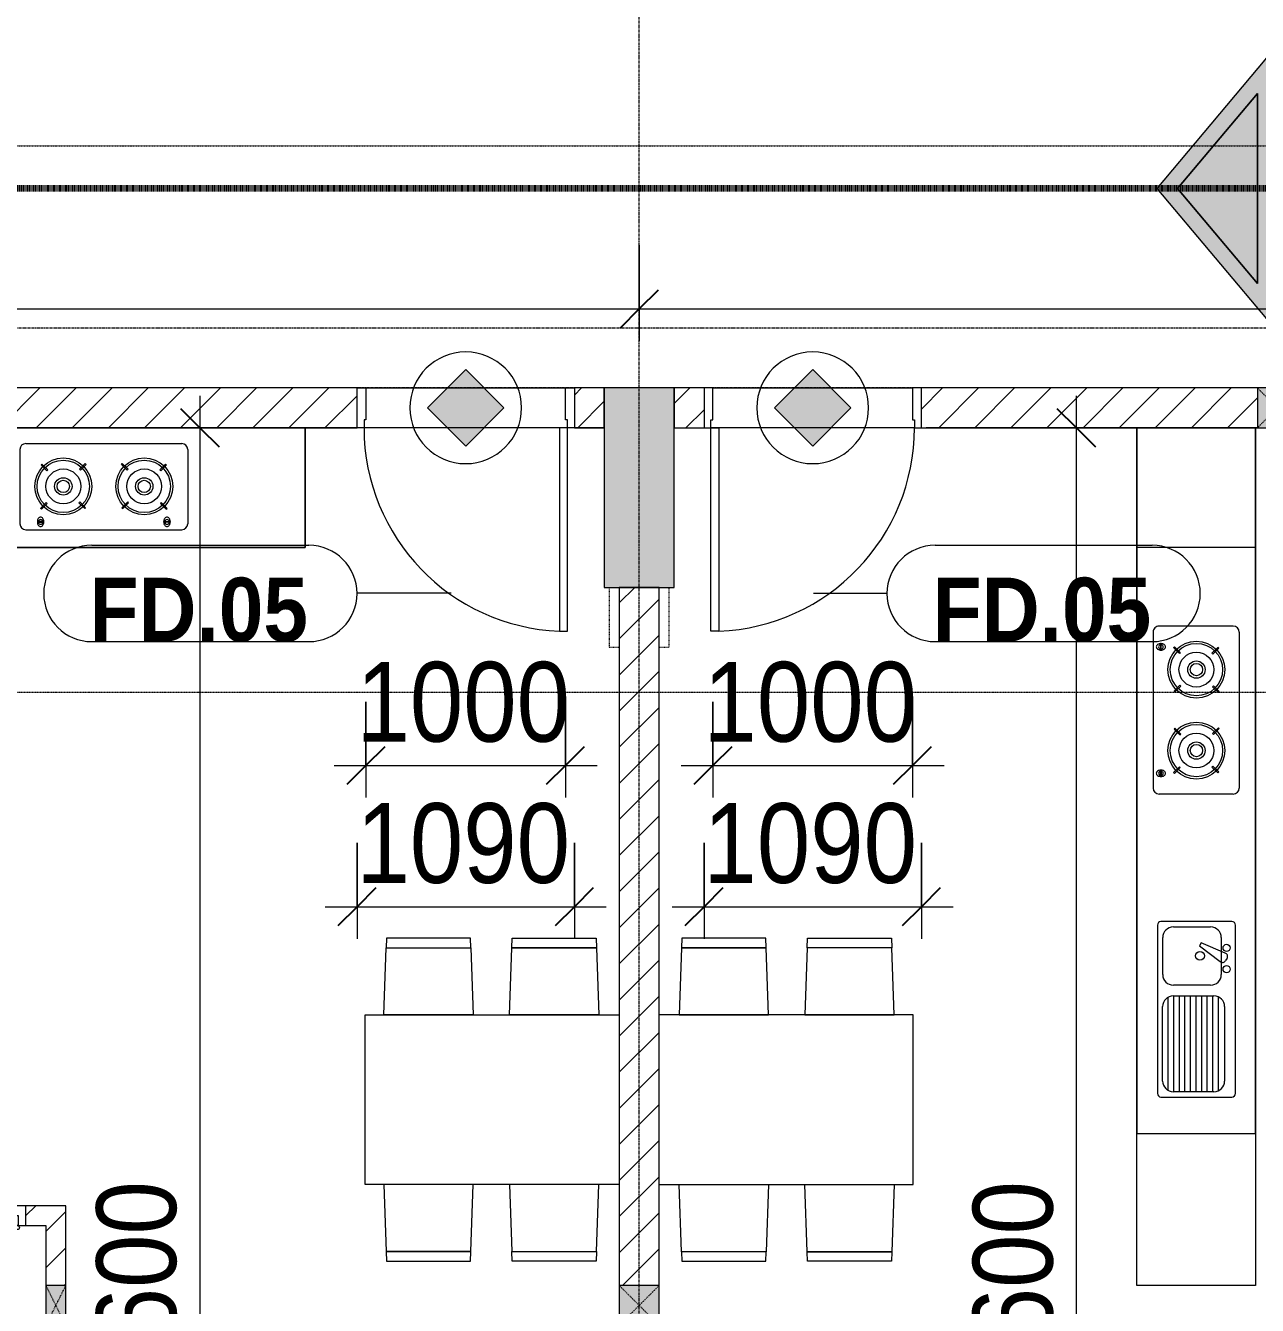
# Model space of a CAD drawing. Header units: millimetres. Extents: x 1591 to 239243, y -15958 to 82755.
# Drawn here: x 190674 to 196851, y 28937 to 35354 of the extents above; entities that cross this region are included whole.
import ezdxf

# ---------------------------------------------------------------- set-up
doc = ezdxf.new("R2010")
doc.units = ezdxf.units.MM
for name, pattern in [('1 NÉT CALL OUT', [6, 3, -3]), ('Dash 1_8_', [6.35, 3.175, -3.175]), ('Dash Dot 3_16_', [7.9375, 4.7625, -1.5875, 0, -1.5875]), ('Dash_2_', [6, 3, -3]), ('Grid Line', [22.225, 12.7, -3.175, 3.175, -3.175])]:
    doc.linetypes.add(name, pattern=pattern)
for name, color, linetype, lineweight in [('0-1', 250, 'Continuous', 5), ('A-ANNO-DIMS', 211, 'Continuous', 9), ('A-ANNO-DIMS-160', 211, 'Continuous', 9), ('A-ANNO-NOTE', 131, 'Continuous', 9), ('A-AREA', 32, 'Dash 1_8_', 9), ('A-DETL-3', 90, '1 NÉT CALL OUT', 100), ('A-DETL-GENF-1', 9, 'Continuous', 9), ('A-DETL-GENF-2', 10, 'Continuous', 9), ('A-DOOR-1', 254, 'Continuous', 9), ('A-DOOR-2', 9, 'Continuous', 9), ('A-DOOR-3', 10, 'Continuous', 9), ('A-DOOR-FRAM-1', 10, 'Continuous', 9), ('A-DOOR-IDEN', 31, 'Continuous', 9), ('A-FLOR-2', 9, 'Continuous', 9), ('A-WALL', 113, 'Continuous', 9), ('A-WALL-1', 253, 'Continuous', 18), ('A-WALL-3', 113, 'Continuous', 18), ('A-WALL-PATT-1', 10, 'Continuous', 9), ('A-WALL-PATT-2', 111, 'Continuous', 9), ('G-ANNO-SYMB-1', 111, 'Dash Dot 3_16_', 18), ('I-FURN', 30, 'Continuous', 9), ('I-FURN-1', 254, 'Continuous', 9), ('S-COLS', 52, 'Continuous', 9), ('S-COLS-1', 52, 'Continuous', 5), ('S-COLS-2', 250, 'Continuous', 18), ('S-COLS-4', 254, 'Continuous', 9), ('S-COLS-5', 253, 'Continuous', 18), ('S-COLS-6', 52, 'Continuous', 18), ('S-COLS-HDLN', 52, 'Dash_2_', 9), ('S-COLS-HDLN-1', 9, 'Dash_2_', 9), ('S-GRID-1', 1, 'Grid Line', 9)]:
    doc.layers.add(name, color=color, linetype=linetype, lineweight=lineweight)
doc.styles.add('Arial_B_4', font='arialbd_0.ttf', dxfattribs={"width": 0.9, "height": 320})
doc.styles.add('UTM Avo', font='UTM Avo.ttf', dxfattribs={"width": 0.9, "height": 400})
doc.dimstyles.new('1_Dim_chi_tiet_2_5', dxfattribs={"dimscale": 304.8, "dimtxt": 399.720379, "dimasz": 0.629921, "dimexe": 0.524934, "dimexo": 0.0625, "dimgap": 0.052493, "dimtad": 1, "dimdec": 0, "dimrnd": 5, "dimzin": 0, "dimdsep": 46, "dimtxsty": 'UTM Avo', "dimblk1": 'OBLIQUE', "dimblk2": 'OBLIQUE', "dimsah": 1, "dimcen": 0.09, "dimdle": 0.524934, "dimazin": 0, "dimtfac": 1, "dimtdec": 4, "dimtix": 1, "dimtmove": 0, "dimatfit": 3, "dimfxl": 1.049869, "dimfxlon": 1, "dimtvp": 1, "dimtolj": 1, "dimtzin": 0, "dimarcsym": 2})
doc.dimstyles.new('1_Dim_chi_tiet_2_5_1', dxfattribs={"dimscale": 304.8, "dimtxt": 399.720379, "dimasz": 0.629921, "dimexe": 0.524934, "dimexo": 0.0625, "dimgap": 0.052493, "dimtad": 1, "dimdec": 0, "dimrnd": 5, "dimzin": 0, "dimdsep": 46, "dimtxsty": 'UTM Avo', "dimblk1": 'OBLIQUE', "dimblk2": 'OBLIQUE', "dimsah": 1, "dimcen": 0.09, "dimdle": 0.524934, "dimazin": 0, "dimtfac": 1, "dimtdec": 4, "dimtix": 1, "dimtmove": 0, "dimatfit": 3, "dimfxl": 1.049869, "dimfxlon": 1, "dimtvp": 1, "dimtolj": 1, "dimtzin": 0, "dimarcsym": 2})
pattern_1 = [(45, (0, 0), (-90.50967, 90.50967), [])]
pattern_2 = [(45, (101998.83, 0), (-90.50967, 90.50967), [])]

# ---------------------------------------------------------------- blocks, each defined once
blk = doc.blocks.new('NCV_TKTC_KET CAU_rvt-1-TKCS_MB TẦNG 5')
at = {"layer": 'S-COLS-1'}
blk.add_hatch(color=256, dxfattribs=at).paths.add_polyline_path([(91902, 32536.9), (91927.6, 32536.9), (91927.6, 33536.9), (91577.6, 33536.9), (91577.6, 32536.9), (91852.6, 32536.9)])
at = {"layer": 'S-COLS-2'}
for p, q in [((91927.6, 33536.9), (91577.6, 33536.9)), ((91577.6, 33536.9), (91577.6, 32536.9)), ((91927.6, 32536.9), (91927.6, 33536.9)), ((91577.6, 32536.9), (91927.6, 32536.9))]:
    blk.add_line(p, q, dxfattribs=at)
blk = doc.blocks.new('HE BEP A - HE BEP A-901195-TKCS_MB TẦNG 5')
at = {"layer": 'I-FURN'}
for p, q in [((3.5, -11), (765.9, -11)), ((3.5, -605.3), (3.5, -11)), ((765.9, -11), (765.9, -605.3)), ((765.9, -11), (765.9, -605.3)), ((4303.5, -11), (765.9, -11)), ((3703.5, -605.3), (3703.5, -11)), ((1810.5, -114.2), (965.9, -114.2)), ((2467.5, -494.2), (2467.5, -122.2)), ((3279.1, -92.2), (2497.5, -92.2)), ((3309.1, -494.2), (3309.1, -122.2)), ((948.4, -131.7), (948.4, -487.8)), ((981.5, -167.9), (1448.7, -167.9)), ((1028.4, -139.9), (1401.8, -139.9)), ((1562.5, -140.8), (1747.9, -140.8)), ((1828, -487.8), (1828, -131.7)), ((2555.1, -129.3), (2587.6, -129.3)), ((2555.1, -133.3), (2555.1, -129.3)), ((2587.6, -133.3), (2555.1, -133.3)), ((2587.6, -129.3), (2587.6, -133.3)), ((3189, -129.3), (3189, -133.3)), ((3221.5, -129.3), (3189, -129.3)), ((3189, -133.3), (3221.5, -133.3)), ((3221.5, -133.3), (3221.5, -129.3)), ((975, -397.7), (975, -193.3)), ((975, -195.9), (1455.1, -195.9)), ((975, -223.9), (1455.1, -223.9)), ((975, -251.9), (1455.1, -251.9)), ((1455.1, -193.3), (1455.1, -397.7)), ((1509.1, -380.9), (1509.1, -194.2)), ((1801.3, -194.2), (1801.3, -380.9)), ((2575.3, -194.9), (2570.9, -199.3)), ((2570.9, -199.3), (2600, -228.4)), ((2604.4, -224), (2575.3, -194.9)), ((2600, -228.4), (2604.4, -224)), ((2792.8, -197.7), (2763.7, -226.8)), ((2763.7, -226.8), (2768.1, -231.2)), ((2768.1, -231.2), (2797.2, -202)), ((2797.2, -202), (2792.8, -197.7)), ((2979.4, -202), (2983.8, -197.7)), ((3008.5, -231.2), (2979.4, -202)), ((2983.8, -197.7), (3012.9, -226.8)), ((3012.9, -226.8), (3008.5, -231.2)), ((3172.2, -224), (3201.4, -194.9)), ((3176.6, -228.4), (3172.2, -224)), ((3205.8, -199.3), (3176.6, -228.4)), ((3201.4, -194.9), (3205.8, -199.3)), ((975, -279.9), (1455.1, -279.9)), ((975, -307.9), (1455.1, -307.9)), ((975, -335.9), (1455.1, -335.9)), ((975, -363.9), (1455.1, -363.9)), ((1706.2, -324.4), (1627.3, -429.4)), ((1670.1, -454.1), (1721.6, -333.3)), ((1721.6, -333.3), (1706.2, -324.4)), ((975, -391.9), (1455.1, -391.9)), ((979.9, -419.9), (1450.3, -419.9)), ((1747.9, -434.2), (1562.5, -434.2)), ((2573.6, -416.8), (2602.8, -387.7)), ((2578, -421.2), (2573.6, -416.8)), ((2607.1, -392.1), (2578, -421.2)), ((2602.8, -387.7), (2607.1, -392.1)), ((2766.5, -394.9), (2770.8, -390.5)), ((2795.6, -424), (2766.5, -394.9)), ((2770.8, -390.5), (2800, -419.6)), ((2800, -419.6), (2795.6, -424)), ((3005.8, -390.5), (2976.7, -419.6)), ((2976.7, -419.6), (2981.1, -424)), ((2981.1, -424), (3010.2, -394.9)), ((3010.2, -394.9), (3005.8, -390.5)), ((3173.9, -387.7), (3169.5, -392.1)), ((3169.5, -392.1), (3198.6, -421.2)), ((3203, -416.8), (3173.9, -387.7)), ((3198.6, -421.2), (3203, -416.8)), ((965.9, -505.3), (1810.5, -505.3)), ((1401.8, -451.1), (1028.4, -451.1)), ((1644.6, -463.3), (1632.2, -456.1)), ((3279.1, -524.2), (2497.5, -524.2)), ((765.9, -605.3), (3.5, -605.3)), ((765.9, -605.3), (4303.5, -605.3))]:
    blk.add_line(p, q, dxfattribs=at)
for centre, radius in [((2685.4, -309.4), 142.6), ((2685.4, -309.4), 131.3), ((3091.2, -309.4), 142.6), ((3091.2, -309.4), 131.3), ((2685.4, -309.4), 87.2), ((3091.2, -309.4), 87.2), ((1656.3, -327.5), 22.2), ((2685.4, -309.4), 43.6), ((2685.4, -309.4), 30.9), ((3091.2, -309.4), 43.6), ((3091.2, -309.4), 30.9), ((1589.4, -460.9), 17.8), ((1696.1, -460.9), 17.8)]:
    blk.add_circle(centre, radius, dxfattribs=at)
for centre, radius, start, end in [((965.9, -131.7), 17.5, 90, 180), ((1810.5, -131.7), 17.5, 0, 90), ((2497.5, -122.2), 30, 90, 180), ((2588.6, -131.7), 33.5, 163.94189, 180), ((2580.1, -129.2), 24.7, 145.20397, 163.94189), ((2571.3, -131.3), 11.6, 9.71775, 170.28225), ((2574.8, -125.5), 18.1, 120.79762, 145.20397), ((2571.4, -119.8), 11.5, 90, 120.79762), ((2571.4, -119.8), 11.5, 59.20238, 90), ((2568, -125.5), 18.1, 34.79603, 59.20238), ((2562.6, -129.2), 24.7, 16.05811, 34.79603), ((2554.1, -131.7), 33.5, 0, 16.05811), ((3222.5, -131.7), 33.5, 163.94189, 180), ((3214, -129.2), 24.7, 145.20397, 163.94189), ((3208.7, -125.5), 18.1, 120.79762, 145.20397), ((3205.3, -131.3), 11.6, 9.71775, 170.28225), ((3205.3, -119.8), 11.5, 90, 120.79762), ((3205.3, -119.8), 11.5, 59.20238, 90), ((3201.9, -125.5), 18.1, 34.79603, 59.20238), ((3196.5, -129.2), 24.7, 16.05811, 34.79603), ((3188, -131.7), 33.5, 0, 16.05811), ((3279.1, -122.2), 30, 360, 90), ((1028.4, -193.3), 53.3, 90, 180), ((1401.8, -193.3), 53.3, 0, 90), ((1562.5, -194.2), 53.3, 90, 180), ((1747.9, -194.2), 53.3, 0, 90), ((2588.6, -131.7), 33.5, 180, 196.05811), ((2580.1, -134.1), 24.7, 196.05811, 214.79603), ((2571.3, -131.3), 11.6, 189.9102, 350.0898), ((2574.8, -137.9), 18.1, 214.79603, 239.20238), ((2571.4, -143.6), 11.5, 239.20238, 270), ((2571.4, -143.6), 11.5, 270, 300.79762), ((2568, -137.9), 18.1, 300.79762, 325.20397), ((2562.6, -134.1), 24.7, 325.20397, 343.94189), ((2554.1, -131.7), 33.5, 343.94189, 0), ((3222.5, -131.7), 33.5, 180, 196.05811), ((3214, -134.1), 24.7, 196.05811, 214.79603), ((3208.7, -137.9), 18.1, 214.79603, 239.20238), ((3205.3, -131.3), 11.6, 189.9102, 350.0898), ((3205.3, -143.6), 11.5, 239.20238, 270), ((3205.3, -143.6), 11.5, 270, 300.79762), ((3201.9, -137.9), 18.1, 300.79762, 325.20397), ((3196.5, -134.1), 24.7, 325.20397, 343.94189), ((3188, -131.7), 33.5, 343.94189, 0), ((1562.5, -380.9), 53.3, 180, 270), ((1747.9, -380.9), 53.3, 270, 0), ((1028.4, -397.7), 53.3, 180, 270), ((1401.8, -397.7), 53.3, 270, 0), ((1641, -440.7), 17.8, 140.53825, 240.0479), ((965.9, -487.8), 17.5, 180, 270), ((1653.4, -447.9), 17.8, 240.0479, 339.46209), ((1810.5, -487.8), 17.5, 270, 0), ((2497.5, -494.2), 30, 180, 270), ((3279.1, -494.2), 30, 270, 0)]:
    blk.add_arc(centre, radius, start, end, dxfattribs=at)
at = {"layer": 'I-FURN-1'}
for p, q in [((3.5, -11), (4303.5, -11)), ((3.5, -605.3), (3.5, -11)), ((4303.5, -605.3), (3.5, -605.3))]:
    blk.add_line(p, q, dxfattribs=at)
blk = doc.blocks.new('RES_BAN AN 1 - RES_BAN AN 1-V41-TKCS_MB TẦNG 5')
at = {"layer": 'I-FURN-1'}
for p, q in [((-425, -1.8), (-425, -1275)), ((425, -1275), (425, -1.8)), ((-761.9, -113.5), (-809.6, -115.1)), ((-809.6, -115.1), (-809.6, -536.9)), ((-761.9, -113.5), (-425, -102.3)), ((-761.9, -538.5), (-761.9, -113.5)), ((-761.9, -538.5), (-761.9, -113.5)), ((-425, -102.3), (-425, -549.7)), ((425, -102.3), (425, -549.7)), ((761.9, -113.5), (425, -102.3)), ((761.9, -538.5), (761.9, -113.5)), ((761.9, -113.5), (761.9, -538.5)), ((809.6, -115.1), (761.9, -113.5)), ((809.6, -536.9), (809.6, -115.1)), ((-809.6, -536.9), (-761.9, -538.5)), ((-425, -549.7), (-761.9, -538.5)), ((425, -549.7), (761.9, -538.5)), ((761.9, -538.5), (809.6, -536.9)), ((-809.6, -745.3), (-761.9, -743.8)), ((-809.6, -1167.2), (-809.6, -745.3)), ((-761.9, -743.8), (-425, -732.5)), ((-761.9, -1168.8), (-761.9, -743.8)), ((-761.9, -743.8), (-761.9, -1168.8)), ((-425, -732.5), (-425, -1180)), ((425, -732.5), (425, -1180)), ((761.9, -743.8), (425, -732.5)), ((761.9, -743.8), (809.6, -745.3)), ((761.9, -1168.8), (761.9, -743.8)), ((761.9, -1168.8), (761.9, -743.8)), ((809.6, -745.3), (809.6, -1167.2)), ((-761.9, -1168.8), (-809.6, -1167.2)), ((-425, -1180), (-761.9, -1168.8)), ((425, -1180), (761.9, -1168.8)), ((809.6, -1167.2), (761.9, -1168.8)), ((-425, -1275), (425, -1275))]:
    blk.add_line(p, q, dxfattribs=at)
blk = doc.blocks.new('RES_BAN AN 1 - RES_BAN AN 1-V62-TKCS_MB TẦNG 5')
at = {"layer": 'I-FURN-1'}
for p, q in [((-425, 1275), (425, 1275)), ((-425, 0), (-425, 1275)), ((425, 1275), (425, 0)), ((-761.9, 1168.8), (-809.6, 1167.2)), ((-809.6, 1167.2), (-809.6, 745.3)), ((-425, 1180), (-761.9, 1168.8)), ((-761.9, 1168.8), (-761.9, 743.8)), ((-761.9, 743.8), (-761.9, 1168.8)), ((-425, 732.5), (-425, 1180)), ((425, 1180), (761.9, 1168.8)), ((425, 732.5), (425, 1180)), ((761.9, 1168.8), (761.9, 743.8)), ((761.9, 1168.8), (761.9, 743.8)), ((809.6, 1167.2), (761.9, 1168.8)), ((809.6, 745.3), (809.6, 1167.2)), ((-809.6, 745.3), (-761.9, 743.8)), ((-761.9, 743.8), (-425, 732.5)), ((761.9, 743.8), (425, 732.5)), ((761.9, 743.8), (809.6, 745.3)), ((-809.6, 536.9), (-761.9, 538.5)), ((-809.6, 115.1), (-809.6, 536.9)), ((-425, 549.7), (-761.9, 538.5)), ((-761.9, 538.5), (-761.9, 113.5)), ((-761.9, 538.5), (-761.9, 113.5)), ((-425, 102.3), (-425, 549.7)), ((425, 549.7), (761.9, 538.5)), ((425, 102.3), (425, 549.7)), ((761.9, 538.5), (761.9, 113.5)), ((761.9, 538.5), (809.6, 536.9)), ((761.9, 113.5), (761.9, 538.5)), ((809.6, 536.9), (809.6, 115.1)), ((-761.9, 113.5), (-809.6, 115.1)), ((-761.9, 113.5), (-425, 102.3)), ((761.9, 113.5), (425, 102.3)), ((809.6, 115.1), (761.9, 113.5))]:
    blk.add_line(p, q, dxfattribs=at)
blk = doc.blocks.new('HE BEP B_ - HE BEP B_-V64-TKCS_MB TẦNG 5')
at = {"layer": 'I-FURN'}
for p, q in [((599.3, 521.3), (1380.9, 521.3)), ((569.3, 491.3), (569.3, 119.3)), ((1410.9, 491.3), (1410.9, 119.3)), ((679.8, 418.4), (675.4, 414)), ((675.4, 414), (704.6, 384.9)), ((709, 389.3), (679.8, 418.4)), ((704.6, 384.9), (709, 389.3)), ((897.4, 421.2), (868.3, 392)), ((868.3, 392), (872.7, 387.6)), ((872.7, 387.6), (901.8, 416.8)), ((901.8, 416.8), (897.4, 421.2)), ((1078.5, 416.8), (1082.9, 421.2)), ((1107.6, 387.6), (1078.5, 416.8)), ((1082.9, 421.2), (1112, 392)), ((1112, 392), (1107.6, 387.6)), ((1271.3, 389.3), (1300.4, 418.4)), ((1275.7, 384.9), (1271.3, 389.3)), ((1304.8, 414), (1275.7, 384.9)), ((1300.4, 418.4), (1304.8, 414)), ((672.7, 196.4), (701.8, 225.6)), ((677.1, 192.1), (672.7, 196.4)), ((706.2, 221.2), (677.1, 192.1)), ((701.8, 225.6), (706.2, 221.2)), ((865.5, 223.9), (869.9, 228.3)), ((894.6, 194.8), (865.5, 223.9)), ((869.9, 228.3), (899, 199.2)), ((899, 199.2), (894.6, 194.8)), ((1110.3, 228.3), (1081.2, 199.2)), ((1081.2, 199.2), (1085.6, 194.8)), ((1085.6, 194.8), (1114.7, 223.9)), ((1114.7, 223.9), (1110.3, 228.3)), ((1278.4, 225.6), (1274, 221.2)), ((1274, 221.2), (1303.2, 192.1)), ((1307.6, 196.4), (1278.4, 225.6)), ((1303.2, 192.1), (1307.6, 196.4)), ((656.9, 130.4), (656.9, 126.5)), ((689.4, 130.4), (656.9, 130.4)), ((689.4, 126.5), (689.4, 130.4)), ((1290.8, 126.5), (1290.8, 130.4)), ((1290.8, 130.4), (1323.3, 130.4)), ((1323.3, 130.4), (1323.3, 126.5)), ((599.3, 89.3), (1380.9, 89.3)), ((656.9, 126.5), (689.4, 126.5)), ((1323.3, 126.5), (1290.8, 126.5))]:
    blk.add_line(p, q, dxfattribs=at)
for centre, radius in [((787.2, 306.6), 142.6), ((787.2, 306.6), 131.3), ((787.2, 306.6), 87.2), ((1193, 306.6), 142.6), ((1193, 306.6), 131.3), ((1193, 306.6), 87.2), ((787.2, 306.6), 43.6), ((787.2, 306.6), 30.9), ((1193, 306.6), 43.6), ((1193, 306.6), 30.9)]:
    blk.add_circle(centre, radius, dxfattribs=at)
for centre, radius, start, end in [((599.3, 491.3), 30, 90, 180), ((1380.9, 491.3), 30, 0, 90), ((690.4, 128.8), 33.5, 163.94189, 180), ((690.4, 128.8), 33.5, 180, 196.05811), ((681.9, 131.3), 24.7, 145.20397, 163.94189), ((673.1, 128.4), 11.6, 9.9102, 170.0898), ((676.6, 135), 18.1, 120.79762, 145.20397), ((673.2, 140.7), 11.5, 90, 120.79762), ((673.2, 140.7), 11.5, 59.20238, 90), ((669.8, 135), 18.1, 34.79603, 59.20238), ((664.4, 131.3), 24.7, 16.05811, 34.79603), ((655.9, 128.8), 33.5, 0, 16.05811), ((655.9, 128.8), 33.5, 343.94189, 0), ((1324.3, 128.8), 33.5, 163.94189, 180), ((1324.3, 128.8), 33.5, 180, 196.05811), ((1315.8, 131.3), 24.7, 145.20397, 163.94189), ((1310.5, 135), 18.1, 120.79762, 145.20397), ((1307.2, 128.4), 11.6, 9.9102, 170.0898), ((1307.1, 140.7), 11.5, 90, 120.79762), ((1307.1, 140.7), 11.5, 59.20238, 90), ((1303.7, 135), 18.1, 34.79603, 59.20238), ((1298.3, 131.3), 24.7, 16.05811, 34.79603), ((1289.8, 128.8), 33.5, 0, 16.05811), ((1289.8, 128.8), 33.5, 343.94189, 0), ((599.3, 119.3), 30, 180, 270), ((681.9, 126.4), 24.7, 196.05811, 214.79603), ((673.1, 128.4), 11.6, 189.71775, 350.28225), ((676.6, 122.6), 18.1, 214.79603, 239.20238), ((673.2, 116.9), 11.5, 239.20238, 270), ((673.2, 116.9), 11.5, 270, 300.79762), ((669.8, 122.6), 18.1, 300.79762, 325.20397), ((664.4, 126.4), 24.7, 325.20397, 343.94189), ((1315.8, 126.4), 24.7, 196.05811, 214.79603), ((1310.5, 122.6), 18.1, 214.79603, 239.20238), ((1307.2, 128.4), 11.6, 189.71775, 350.28225), ((1307.1, 116.9), 11.5, 239.20238, 270), ((1307.1, 116.9), 11.5, 270, 300.79762), ((1303.7, 122.6), 18.1, 300.79762, 325.20397), ((1298.3, 126.4), 24.7, 325.20397, 343.94189), ((1380.9, 119.3), 30, 270, 0)]:
    blk.add_arc(centre, radius, start, end, dxfattribs=at)
at = {"layer": 'I-FURN-1'}
for p, q in [((2000, 600), (2000, 0)), ((2000, 0), (2000, 600)), ((2000, 0), (0, 0)), ((0, 0), (2000, 0)), ((0, 0), (0, -1600)), ((0, 0), (0, -1600)), ((-121.9, -320.4), (-478.1, -320.4)), ((-495.6, -337.9), (-495.6, -1182.5)), ((-410.2, -351.9), (-410.2, -822.3)), ((-388, -347.1), (-183.5, -347.1)), ((-382.2, -347.1), (-382.2, -827.2)), ((-354.2, -347.1), (-354.2, -827.2)), ((-326.2, -347.1), (-326.2, -827.2)), ((-298.2, -347.1), (-298.2, -827.2)), ((-270.2, -347.1), (-270.2, -827.2)), ((-242.2, -347.1), (-242.2, -827.2)), ((-214.2, -347.1), (-214.2, -827.2)), ((-186.2, -347.1), (-186.2, -827.2)), ((-158.2, -353.5), (-158.2, -820.8)), ((-104.4, -1182.5), (-104.4, -337.9)), ((-441.3, -773.8), (-441.3, -400.4)), ((-130.2, -400.4), (-130.2, -773.8)), ((-183.5, -827.2), (-388, -827.2)), ((-371.1, -881.2), (-184.4, -881.2)), ((-424.5, -1120), (-424.5, -934.5)), ((-131.1, -934.5), (-131.1, -1120)), ((-453.5, -1016.6), (-446.4, -1004.2)), ((-314.6, -1078.3), (-419.7, -999.4)), ((-444.4, -1042.1), (-323.5, -1093.7)), ((-323.5, -1093.7), (-314.6, -1078.3)), ((-478.1, -1200), (-121.9, -1200)), ((-184.4, -1173.3), (-371.1, -1173.3)), ((0, -1600), (-600, -1600)), ((0, -1600), (-600, -1600))]:
    blk.add_line(p, q, dxfattribs=at)
for centre, radius in [((-451.1, -961.5), 17.8), ((-317.8, -1028.4), 22.2), ((-451.1, -1068.2), 17.8)]:
    blk.add_circle(centre, radius, dxfattribs=at)
for centre, radius, start, end in [((-478.1, -337.9), 17.5, 90, 180), ((-121.9, -337.9), 17.5, 360, 90), ((-388, -400.4), 53.3, 90, 180), ((-183.5, -400.4), 53.3, 0, 90), ((-388, -773.8), 53.3, 180, 270), ((-183.5, -773.8), 53.3, 270, 0), ((-371.1, -934.5), 53.3, 90, 180), ((-184.4, -934.5), 53.3, 0, 90), ((-438.1, -1025.5), 17.8, 150.0479, 249.46209), ((-431, -1013.1), 17.8, 50.53825, 150.0479), ((-371.1, -1120), 53.3, 180, 270), ((-184.4, -1120), 53.3, 270, 0), ((-478.1, -1182.5), 17.5, 180, 270), ((-121.9, -1182.5), 17.5, 270, 360)]:
    blk.add_arc(centre, radius, start, end, dxfattribs=at)
blk = doc.blocks.new('DOOR_CW_01 CANH MO-PANEL KINH - DIW_01-900x2200-CỬA GỖ VÂN LAMINATE-553393-TKCS_MB TẦNG 5')
at = {"layer": 'A-DETL-GENF-1'}
for p, q in [((-397, 872), (-357, 872)), ((-397, 752), (-397, 872)), ((-357, 872), (-357, 752)), ((-442, 737), (-442, 816.5)), ((-399, 820.5), (-438, 820.5)), ((-434, 799.5), (-434, 737)), ((-399, 803.5), (-430, 803.5)), ((-399, 831.8), (-397, 831.8)), ((-399, 792.2), (-399, 831.8)), ((-397, 792.2), (-399, 792.2)), ((-397, 792.2), (-397, 831.8)), ((-357, 792.2), (-357, 831.8)), ((-355, 831.8), (-357, 831.8)), ((-357, 792.2), (-355, 792.2)), ((-355, 792.2), (-355, 831.8)), ((-355, 820.5), (-316, 820.5)), ((-355, 803.5), (-324, 803.5)), ((-320, 799.5), (-320, 737)), ((-312, 737), (-312, 816.5)), ((-433.9, 711.2), (-427.3, 715.8)), ((-357, 752), (-397, 752)), ((-397, 738), (-391, 738)), ((-397, 738), (-397, 196)), ((-363, 752), (-391, 752)), ((-391, 752), (-391, 738)), ((-363, 738), (-363, 752)), ((-357, 738), (-363, 738)), ((-357, 196), (-357, 738)), ((-320.1, 711.2), (-326.7, 715.8)), ((-397, 196), (-391, 196)), ((-391, 196), (-391, 182)), ((-357, 196), (-363, 196)), ((-363, 182), (-363, 196)), ((-357, 182), (-397, 182)), ((-397, 182), (-397, 62)), ((-391, 182), (-363, 182)), ((-357, 62), (-357, 182)), ((-397, 62), (-357, 62))]:
    blk.add_line(p, q, dxfattribs=at)
blk.add_circle((-407, 60), 10, dxfattribs=at)
for centre, radius, start, end in [((-407, 60), 814, 360, 92), ((-438, 816.5), 4, 90, 180), ((-430, 799.5), 4, 90, 180), ((-324, 799.5), 4, 360, 90), ((-316, 816.5), 4, 0, 90), ((-397, 737), 45, 180, 215), ((-397, 737), 37, 180, 215), ((-357, 737), 37, 325, 0), ((-357, 737), 45, 325, 0)]:
    blk.add_arc(centre, radius, start, end, dxfattribs=at)
at = {"layer": 'A-DOOR-2'}
for p, q in [((-410, 50), (-450, 50)), ((-450, 50), (-450, -50)), ((-410, 0), (-410, 50)), ((-400, 0), (-410, 0)), ((-407, 50), (-382, 50)), ((-400, -50), (-400, 0)), ((410, 0), (400, 0)), ((400, 0), (400, -50)), ((450, 50), (410, 50)), ((410, 50), (410, 0)), ((450, -50), (450, 50)), ((-450, -50), (-400, -50)), ((400, -50), (450, -50))]:
    blk.add_line(p, q, dxfattribs=at)
blk = doc.blocks.new('G1_SOF - BO TRU - 100x200-745959-TKCS_MB TẦNG 5')
at = {"layer": 'S-COLS'}
blk.add_hatch(color=256, dxfattribs=at).paths.add_polyline_path([(-50, 100), (-50, -100), (50, -100), (50, 100)])
at = {"layer": 'S-COLS-5'}
for p, q in [((50, 100), (-50, 100)), ((-50, 100), (-50, -100)), ((50, -100), (50, 100)), ((-50, -100), (50, -100))]:
    blk.add_line(p, q, dxfattribs=at)
at = {"layer": 'S-COLS-HDLN-1'}
for p, q in [((50, 100), (-50, -100)), ((-50, 100), (50, -100))]:
    blk.add_line(p, q, dxfattribs=at)
blk = doc.blocks.new('NCV_TKTC_TANG 5_rvt-1-TKCS_MB TẦNG 5')
at = {"layer": 'A-WALL-PATT-1'}
h = blk.add_hatch(dxfattribs=at)
h.set_pattern_fill('FP_1', color=256, style=0, pattern_type=2)
h.set_pattern_definition(pattern_1)
h.paths.add_polyline_path([(88677.6, 29336.9), (88877.6, 29336.9), (88877.6, 29436.9), (88677.6, 29436.9), (88677.6, 29386.9)])
h.paths.add_polyline_path([(86743.9, 29336.9), (87777.6, 29336.9), (87777.6, 29436.9), (86377.6, 29436.9), (86377.6, 29336.9)])
h = blk.add_hatch(dxfattribs=at)
h.set_pattern_fill('FP_1', color=256, style=0, pattern_type=2)
h.set_pattern_definition(pattern_1)
h.paths.add_polyline_path([(88877.6, 24736.9), (88877.6, 28836.9), (88777.6, 28836.9), (88777.6, 24736.9), (88857.6, 24736.9)])
h.paths.add_polyline_path([(88777.6, 29036.9), (88877.6, 29036.9), (88877.6, 29336.9), (88777.6, 29336.9), (88777.6, 29322.1)])
at = {"layer": 'A-FLOR-2'}
for p, q in [((90077.6, 33336.9), (87477.6, 33336.9)), ((90372.6, 33336.9), (90077.6, 33336.9)), ((91392.6, 33336.9), (90372.6, 33336.9)), ((91577.6, 33336.9), (91392.6, 33336.9)), ((93132.6, 33336.9), (92112.6, 33336.9)), ((94248.2, 33336.9), (93192, 33336.9)), ((94842.6, 33336.9), (94248.2, 33336.9)), ((94852.4, 33336.9), (94842.6, 33336.9))]:
    blk.add_line(p, q, dxfattribs=at)
at = {"layer": 'A-WALL-1'}
for p, q in [((88877.6, 29436.9), (88677.6, 29436.9)), ((88877.6, 29336.9), (88877.6, 29436.9)), ((88677.6, 29336.9), (88777.6, 29336.9)), ((88777.6, 29336.9), (88777.6, 29036.9)), ((88877.6, 29036.9), (88877.6, 29336.9))]:
    blk.add_line(p, q, dxfattribs=at)
at = {"layer": 'A-DOOR-1', "rotation": 180}
blk.add_blockref('DOOR_CW_01 CANH MO-PANEL KINH - DIW_01-900x2200-CỬA GỖ VÂN LAMINATE-553393-TKCS_MB TẦNG 5', (88227.6, 29386.9), dxfattribs=at)
at = {"layer": 'I-FURN-1'}
blk.add_blockref('HE BEP B_ - HE BEP B_-V64-TKCS_MB TẦNG 5', (88077.6, 32736.9), dxfattribs=at)
for name, p, rotation in [('HE BEP A - HE BEP A-901195-TKCS_MB TẦNG 5', (94237.2, 29033.4), 89.99999999999955), ('RES_BAN AN 1 - RES_BAN AN 1-V62-TKCS_MB TẦNG 5', (91652.6, 29968.6), 90.00000000000031), ('RES_BAN AN 1 - RES_BAN AN 1-V41-TKCS_MB TẦNG 5', (91850.8, 29968.2), 89.99999999999955)]:
    blk.add_blockref(name, p, dxfattribs=dict(at, rotation=rotation))
at = {"layer": 'S-COLS-4', "rotation": 180}
blk.add_blockref('G1_SOF - BO TRU - 100x200-745959-TKCS_MB TẦNG 5', (88827.6, 28936.9), dxfattribs=at)
blk = doc.blocks.new('G1_SOF - BO TRU - 200x200-3055083-TKCS_MB TẦNG 5')
at = {"layer": 'S-COLS'}
blk.add_hatch(color=256, dxfattribs=at).paths.add_polyline_path([(100, -100), (100, 100), (-100, 100), (-100, -100), (8.4, -100)])
at = {"layer": 'S-COLS-6'}
for p, q in [((100, 100), (-100, 100)), ((-100, 100), (-100, -100)), ((100, -100), (100, 100)), ((-100, -100), (100, -100))]:
    blk.add_line(p, q, dxfattribs=at)
at = {"layer": 'S-COLS-HDLN'}
for p, q in [((100, 100), (-100, -100)), ((-100, 100), (100, -100))]:
    blk.add_line(p, q, dxfattribs=at)
blk = doc.blocks.new('FD_05 - FD_05-1000x2200mm-835434-TKCS_MB TẦNG 5')
at = {"layer": 'A-DETL-GENF-2'}
for p, q in [((470, 100), (470, 1120)), ((470, 1120), (510, 1120)), ((510, 1120), (510, 100)), ((510, 100), (470, 100))]:
    blk.add_line(p, q, dxfattribs=at)
blk.add_arc((510, 100), 1020, 92.24747, 180, dxfattribs=at)
at = {"layer": 'A-DOOR-FRAM-1'}
for p, q in [((-510, 100), (-545, 100)), ((-545, 100), (-545, -100)), ((-510, 60), (-510, 100)), ((545, 100), (510, 100)), ((510, 100), (510, 60)), ((545, -100), (545, 100)), ((-500, 60), (-510, 60)), ((-500, -100), (-500, 60)), ((510, 60), (500, 60)), ((500, 60), (500, -100)), ((-545, -100), (-500, -100)), ((500, -100), (545, -100))]:
    blk.add_line(p, q, dxfattribs=at)
blk = doc.blocks.new('FD_05 - FD_05-1000x2200mm-835433-TKCS_MB TẦNG 5')
at = {"layer": 'A-DETL-GENF-2'}
for p, q in [((510, -100), (470, -100)), ((470, -100), (470, -1120)), ((510, -1120), (510, -100)), ((470, -1120), (510, -1120))]:
    blk.add_line(p, q, dxfattribs=at)
blk.add_arc((510, -100), 1020, 180, 267.75253, dxfattribs=at)
at = {"layer": 'A-DOOR-FRAM-1'}
for p, q in [((-545, 100), (-500, 100)), ((-545, -100), (-545, 100)), ((-500, 100), (-500, -60)), ((500, 100), (545, 100)), ((500, -60), (500, 100)), ((545, 100), (545, -100)), ((-500, -60), (-510, -60)), ((-510, -60), (-510, -100)), ((510, -60), (500, -60)), ((510, -100), (510, -60)), ((-510, -100), (-545, -100)), ((545, -100), (510, -100))]:
    blk.add_line(p, q, dxfattribs=at)
blk = doc.blocks.new('DIMBLOCK63-TKCS_MB TẦNG 5')
at = {"layer": 'A-ANNO-DIMS-160'}
for p, q in [((191548.7, 33496.9), (191548.7, 24576.9)), ((191868.7, 33336.9), (191388.7, 33336.9)), ((191548.7, 33336.9), (191868.7, 33336.9)), ((191868.7, 24736.9), (191388.7, 24736.9)), ((191548.7, 24736.9), (191868.7, 24736.9))]:
    blk.add_line(p, q, dxfattribs=at)
at = {"layer": 'A-ANNO-DIMS-160', "lineweight": 25}
for p, q in [((191548.7, 33336.9), (191452.7, 33432.9)), ((191548.7, 33336.9), (191644.7, 33240.9)), ((191548.7, 24736.9), (191452.7, 24832.9)), ((191548.7, 24736.9), (191644.7, 24640.9))]:
    blk.add_line(p, q, dxfattribs=at)
at = {"layer": 'A-ANNO-DIMS-160', "color": 0, "insert": (191029, 28489.2), "char_height": 400, "width": 1314.636, "attachment_point": 1, "rotation": 90, "line_spacing_factor": 1.110334, "style": 'UTM Avo'}
blk.add_mtext('8600', dxfattribs=at)
blk = doc.blocks.new('_Oblique')
at = {"color": 0, "linetype": 'ByBlock', "lineweight": -2}
blk.add_line((-0.5, -0.5), (0.5, 0.5), dxfattribs=at)
blk = doc.blocks.new('DIMBLOCK64-TKCS_MB TẦNG 5')
at = {"layer": 'A-ANNO-DIMS-160'}
for p, q in [((195944.1, 24577.4), (195944.1, 33496.9)), ((195624.1, 33336.9), (196104.1, 33336.9)), ((195944.1, 33336.9), (195624.1, 33336.9)), ((195624.1, 24737.4), (196104.1, 24737.4)), ((195944.1, 24737.4), (195624.1, 24737.4))]:
    blk.add_line(p, q, dxfattribs=at)
at = {"layer": 'A-ANNO-DIMS-160', "lineweight": 25}
for p, q in [((195944.1, 33336.9), (195848.1, 33432.9)), ((195944.1, 33336.9), (196040.1, 33240.9)), ((195944.1, 24737.4), (195848.1, 24833.4)), ((195944.1, 24737.4), (196040.1, 24641.4))]:
    blk.add_line(p, q, dxfattribs=at)
at = {"layer": 'A-ANNO-DIMS-160', "color": 0, "insert": (195424.4, 28489.4), "char_height": 400, "width": 1314.636, "attachment_point": 1, "rotation": 90, "line_spacing_factor": 1.110334, "style": 'UTM Avo'}
blk.add_mtext('8600', dxfattribs=at)
blk = doc.blocks.new('DIMBLOCK142-TKCS_MB TẦNG 5')
at = {"layer": 'A-ANNO-DIMS-160'}
for p, q in [((194076.4, 31255.6), (194076.4, 30775.6)), ((194076.4, 30935.6), (194076.4, 31255.6)), ((195166.4, 31255.6), (195166.4, 30775.6)), ((195166.4, 30935.6), (195166.4, 31255.6)), ((193916.4, 30935.6), (195326.4, 30935.6))]:
    blk.add_line(p, q, dxfattribs=at)
at = {"layer": 'A-ANNO-DIMS-160', "lineweight": 25}
for p, q in [((194076.4, 30935.6), (194172.4, 31031.6)), ((195166.4, 30935.6), (195262.4, 31031.6)), ((194076.4, 30935.6), (193980.4, 30839.6)), ((195166.4, 30935.6), (195070.4, 30839.6))]:
    blk.add_line(p, q, dxfattribs=at)
at = {"layer": 'A-ANNO-DIMS-160', "color": 0, "insert": (194073.6, 31455.2), "char_height": 400, "width": 1314.636, "attachment_point": 1, "line_spacing_factor": 1.110334, "style": 'UTM Avo'}
blk.add_mtext('1090', dxfattribs=at)
blk = doc.blocks.new('DIMBLOCK143-TKCS_MB TẦNG 5')
at = {"layer": 'A-ANNO-DIMS-160'}
for p, q in [((192336.4, 31255.6), (192336.4, 30775.6)), ((192336.4, 30935.6), (192336.4, 31255.6)), ((193426.4, 31255.6), (193426.4, 30775.6)), ((193426.4, 30935.6), (193426.4, 31255.6)), ((192176.4, 30935.6), (193586.4, 30935.6))]:
    blk.add_line(p, q, dxfattribs=at)
at = {"layer": 'A-ANNO-DIMS-160', "lineweight": 25}
for p, q in [((192336.4, 30935.6), (192432.4, 31031.6)), ((193426.4, 30935.6), (193522.4, 31031.6)), ((192336.4, 30935.6), (192240.4, 30839.6)), ((193426.4, 30935.6), (193330.4, 30839.6))]:
    blk.add_line(p, q, dxfattribs=at)
at = {"layer": 'A-ANNO-DIMS-160', "color": 0, "insert": (192333.6, 31455.2), "char_height": 400, "width": 1314.636, "attachment_point": 1, "line_spacing_factor": 1.110334, "style": 'UTM Avo'}
blk.add_mtext('1090', dxfattribs=at)
blk = doc.blocks.new('DIMBLOCK160-TKCS_MB TẦNG 5')
at = {"layer": 'A-ANNO-DIMS-160'}
for p, q in [((194121.4, 31963.9), (194121.4, 31483.9)), ((194121.4, 31643.9), (194121.4, 31963.9)), ((195121.4, 31963.9), (195121.4, 31483.9)), ((195121.4, 31643.9), (195121.4, 31963.9)), ((193961.4, 31643.9), (195281.4, 31643.9))]:
    blk.add_line(p, q, dxfattribs=at)
at = {"layer": 'A-ANNO-DIMS-160', "lineweight": 25}
for p, q in [((194121.4, 31643.9), (194217.4, 31739.9)), ((195121.4, 31643.9), (195217.4, 31739.9)), ((194121.4, 31643.9), (194025.4, 31547.9)), ((195121.4, 31643.9), (195025.4, 31547.9))]:
    blk.add_line(p, q, dxfattribs=at)
at = {"layer": 'A-ANNO-DIMS-160', "color": 0, "insert": (194073.6, 32163.5), "char_height": 400, "width": 1314.636, "attachment_point": 1, "line_spacing_factor": 1.110334, "style": 'UTM Avo'}
blk.add_mtext('1000', dxfattribs=at)
blk = doc.blocks.new('DIMBLOCK161-TKCS_MB TẦNG 5')
at = {"layer": 'A-ANNO-DIMS-160'}
for p, q in [((192381.4, 31963.9), (192381.4, 31483.9)), ((192381.4, 31643.9), (192381.4, 31963.9)), ((193381.4, 31963.9), (193381.4, 31483.9)), ((193381.4, 31643.9), (193381.4, 31963.9)), ((192221.4, 31643.9), (193541.4, 31643.9))]:
    blk.add_line(p, q, dxfattribs=at)
at = {"layer": 'A-ANNO-DIMS-160', "lineweight": 25}
for p, q in [((192381.4, 31643.9), (192477.4, 31739.9)), ((193381.4, 31643.9), (193477.4, 31739.9)), ((192381.4, 31643.9), (192285.4, 31547.9)), ((193381.4, 31643.9), (193285.4, 31547.9))]:
    blk.add_line(p, q, dxfattribs=at)
at = {"layer": 'A-ANNO-DIMS-160', "color": 0, "insert": (192333.6, 32163.5), "char_height": 400, "width": 1314.636, "attachment_point": 1, "line_spacing_factor": 1.110334, "style": 'UTM Avo'}
blk.add_mtext('1000', dxfattribs=at)
blk = doc.blocks.new('STN_Door Tag - STN_Door Tag-1788670-TKCS_MB TẦNG 5')
at = {"layer": 'A-DOOR-IDEN'}
for p, q in [((-3.37, 1.495), (3.431, 1.495)), ((-3.37, -1.524), (3.431, -1.524))]:
    blk.add_line(p, q, dxfattribs=at)
for centre, start, end in [((-3.37, -0.015), 90, 270), ((3.431, -0.015), 270, 90)]:
    blk.add_arc(centre, 1.509, start, end, dxfattribs=at)
blk = doc.blocks.new('DIMBLOCK260-TKCS_MB TẦNG 5')
at = {"layer": 'A-ANNO-DIMS-160'}
for p, q in [((185551.4, 34253.5), (185551.4, 33773.5)), ((185551.4, 33933.5), (185551.4, 34253.5)), ((193751.4, 34253.5), (193751.4, 33773.5)), ((193751.4, 33933.5), (193751.4, 34253.5)), ((185551.4, 33933.5), (193751.4, 33933.5))]:
    blk.add_line(p, q, dxfattribs=at)
at = {"layer": 'A-ANNO-DIMS-160', "lineweight": 25}
for p, q in [((185551.4, 33933.5), (185647.4, 34029.5)), ((193751.4, 33933.5), (193847.4, 34029.5)), ((185551.4, 33933.5), (185455.4, 33837.5)), ((193751.4, 33933.5), (193655.4, 33837.5))]:
    blk.add_line(p, q, dxfattribs=at)
at = {"layer": 'A-ANNO-DIMS-160', "color": 0, "insert": (189103.6, 34453.1), "char_height": 400, "width": 1314.636, "attachment_point": 1, "line_spacing_factor": 1.110334, "style": 'UTM Avo'}
blk.add_mtext('8200', dxfattribs=at)
blk = doc.blocks.new('DIMBLOCK261-TKCS_MB TẦNG 5')
at = {"layer": 'A-ANNO-DIMS-160'}
for p, q in [((193751.4, 34253.5), (193751.4, 33773.5)), ((193751.4, 33933.5), (193751.4, 34253.5)), ((201951.4, 34253.5), (201951.4, 33773.5)), ((201951.4, 33933.5), (201951.4, 34253.5)), ((193751.4, 33933.5), (201951.4, 33933.5))]:
    blk.add_line(p, q, dxfattribs=at)
at = {"layer": 'A-ANNO-DIMS-160', "lineweight": 25}
for p, q in [((193751.4, 33933.5), (193847.4, 34029.5)), ((201951.4, 33933.5), (202047.4, 34029.5)), ((193751.4, 33933.5), (193655.4, 33837.5)), ((201951.4, 33933.5), (201855.4, 33837.5))]:
    blk.add_line(p, q, dxfattribs=at)
at = {"layer": 'A-ANNO-DIMS-160', "color": 0, "insert": (197303.6, 34453.1), "char_height": 400, "width": 1314.636, "attachment_point": 1, "line_spacing_factor": 1.110334, "style": 'UTM Avo'}
blk.add_mtext('8200', dxfattribs=at)
blk = doc.blocks.new('HDNDCT_GHI CHÚ CỬA CHỐNG CHÁY EI30 - HDNDCT_GHI CHÚ CỬA CHỐNG CHÁY EI30-2461928-TKCS_MB TẦNG 5')
at = {"layer": 'A-ANNO-NOTE'}
blk.add_hatch(color=256, dxfattribs=at).paths.add_polyline_path([(-1.2, 0), (0, 1.2), (1.2, 0), (0, -1.2)])
for p, q in [((0, 1.2), (-1.2, 0)), ((1.2, 0), (0, 1.2)), ((-1.2, 0), (0, -1.2)), ((0, -1.2), (1.2, 0))]:
    blk.add_line(p, q, dxfattribs=at)
for start, end in [(360, 180), (180, 360)]:
    blk.add_arc((0, 0), 1.75, start, end, dxfattribs=at)
blk = doc.blocks.new('HDNDCT_MŨI TÊN THOÁT HIỂM - HDNDCT_MŨI TÊN THOÁT HIỂM-1614704-TKCS_MB TẦNG 5')
at = {"layer": 'A-ANNO-NOTE'}
h = blk.add_hatch(color=256, dxfattribs=at)
h.paths.add_polyline_path([(-3.153, 0), (0.5, 4.353), (0.5, -4.353)])
h.paths.add_polyline_path([(-2.5, 0), (0, -2.979), (0, 2.979)])
blk.add_hatch(color=256, dxfattribs=at).paths.add_polyline_path([(0, 2.979), (0, -2.979), (-2.5, 0)])
for p, q in [((0.5, 4.353), (-3.153, 0)), ((0.5, -4.353), (0.5, 4.353)), ((-2.5, 0), (0, 2.979)), ((0, 2.979), (-2.5, 0)), ((0, 2.979), (0, -2.979)), ((0, -2.979), (0, 2.979)), ((-3.153, 0), (0.5, -4.353)), ((0, -2.979), (-2.5, 0)), ((-2.5, 0), (0, -2.979))]:
    blk.add_line(p, q, dxfattribs=at)

msp = doc.modelspace()

# ---------------------------------------------------------------- hatches: boundary and pattern name
at = {"layer": 'A-WALL-PATT-2'}
h = msp.add_hatch(dxfattribs=at)
h.set_pattern_fill('FP_1', color=256, style=0, pattern_type=2)
h.set_pattern_definition(pattern_2)
h.paths.add_polyline_path([(188651.1, 33336.9), (188651.1, 33536.9), (187246.4, 33536.9), (187246.4, 33336.9), (187876.4, 33336.9)])
h.paths.add_polyline_path([(185726.4, 33336.9), (186256.4, 33336.9), (186256.4, 33536.9), (185726.4, 33536.9), (185726.4, 33376.9)])
h.paths.add_polyline_path([(192076.4, 33336.9), (192336.4, 33336.9), (192336.4, 33536.9), (188851.1, 33536.9), (188851.1, 33336.9), (191966.8, 33336.9)])
h.paths.add_polyline_path([(193576.4, 33336.9), (193576.4, 33536.9), (193426.4, 33536.9), (193426.4, 33336.9)])
h = msp.add_hatch(dxfattribs=at)
h.set_pattern_fill('FP_1', color=256, style=0, pattern_type=2)
h.set_pattern_definition(pattern_2)
h.paths.add_polyline_path([(196851.3, 33336.9), (196851.3, 33536.9), (195166.4, 33536.9), (195166.4, 33336.9), (196841.4, 33336.9)])
h.paths.add_polyline_path([(193926.4, 33336.9), (194076.4, 33336.9), (194076.4, 33536.9), (193926.4, 33536.9), (193926.4, 33376.9)])
h.paths.add_polyline_path([(197051.3, 33336.9), (201801.4, 33336.9), (201801.4, 33536.9), (197051.3, 33536.9), (197051.3, 33393.8)])
h = msp.add_hatch(dxfattribs=at)
h.set_pattern_fill('FP_1', color=256, style=0, pattern_type=2)
h.set_pattern_definition(pattern_2)
h.paths.add_polyline_path([(193651.4, 25336.9), (193851.4, 25336.9), (193851.4, 28836.9), (193651.4, 28836.9), (193651.4, 25734)])
h.paths.add_polyline_path([(193851.4, 29036.9), (193851.4, 32536.9), (193651.4, 32536.9), (193651.4, 29036.9)])

# ---------------------------------------------------------------- linework, layer by layer
at = {"layer": 'A-AREA'}
for p, q in [((193601.4, 32536.9), (193601.4, 32236.9)), ((193901.4, 32236.9), (193901.4, 32536.9)), ((193601.4, 32236.9), (193651.4, 32236.9)), ((193851.4, 32236.9), (193901.4, 32236.9))]:
    msp.add_line(p, q, dxfattribs=at)
at = {"layer": 'A-DETL-3'}
msp.add_line((202821.4, 34537.4), (184681.4, 34537.4), dxfattribs=at)
at = {"layer": 'A-DOOR-IDEN'}
for p, q in [((192809.3, 32508.2), (192336.3, 32508.2)), ((194624.6, 32508.2), (194993.7, 32508.2))]:
    msp.add_line(p, q, dxfattribs=at)
at = {"layer": 'A-WALL'}
for p, q in [((192381.4, 33536.9), (193381.4, 33536.9)), ((194121.4, 33536.9), (195121.4, 33536.9)), ((193391.4, 33336.9), (192371.4, 33336.9)), ((195131.4, 33336.9), (194111.4, 33336.9))]:
    msp.add_line(p, q, dxfattribs=at)
at = {"layer": 'A-WALL-3'}
for p, q in [((192336.4, 33536.9), (188851.1, 33536.9)), ((193576.4, 33536.9), (193426.4, 33536.9)), ((193576.4, 33336.9), (193576.4, 33536.9)), ((194076.4, 33536.9), (193926.4, 33536.9)), ((193926.4, 33536.9), (193926.4, 33336.9)), ((196851.3, 33536.9), (195166.4, 33536.9)), ((188851.1, 33336.9), (192336.4, 33336.9)), ((193426.4, 33336.9), (193576.4, 33336.9)), ((193926.4, 33336.9), (194076.4, 33336.9)), ((195166.4, 33336.9), (196851.3, 33336.9)), ((193851.4, 32536.9), (193651.4, 32536.9)), ((193651.4, 32536.9), (193651.4, 29036.9)), ((193851.4, 29036.9), (193851.4, 32536.9))]:
    msp.add_line(p, q, dxfattribs=at)
at = {"layer": 'G-ANNO-SYMB-1'}
for p, q in [((130746.6, 34751.5), (236925.7, 34751.5)), ((130746.6, 32011.5), (236925.7, 32011.5))]:
    msp.add_line(p, q, dxfattribs=at)
at = {"layer": 'S-GRID-1'}
for p, q in [((193751.4, 19118.3), (193751.4, 76659.6)), ((227946.4, 33836.9), (138442.9, 33836.9)), ((229978.4, 33536.9), (136410.9, 33536.9))]:
    msp.add_line(p, q, dxfattribs=at)

# ---------------------------------------------------------------- block references
at = {"layer": '0-1'}
for name in ['NCV_TKTC_KET CAU_rvt-1-TKCS_MB TẦNG 5', 'NCV_TKTC_TANG 5_rvt-1-TKCS_MB TẦNG 5']:
    msp.add_blockref(name, (101998.8, 0), dxfattribs=at)
at = {"layer": 'A-ANNO-NOTE', "xscale": 160, "yscale": 160, "zscale": 160}
for name, p in [('HDNDCT_MŨI TÊN THOÁT HIỂM - HDNDCT_MŨI TÊN THOÁT HIỂM-1614704-TKCS_MB TẦNG 5', (196851.4, 34537.4)), ('HDNDCT_GHI CHÚ CỬA CHỐNG CHÁY EI30 - HDNDCT_GHI CHÚ CỬA CHỐNG CHÁY EI30-2461928-TKCS_MB TẦNG 5', (192881.4, 33437.4)), ('HDNDCT_GHI CHÚ CỬA CHỐNG CHÁY EI30 - HDNDCT_GHI CHÚ CỬA CHỐNG CHÁY EI30-2461928-TKCS_MB TẦNG 5', (194621.4, 33437.4))]:
    msp.add_blockref(name, p, dxfattribs=at)
at = {"layer": 'A-DOOR-3'}
msp.add_blockref('FD_05 - FD_05-1000x2200mm-835433-TKCS_MB TẦNG 5', (192881.4, 33436.9), dxfattribs=at)
at = {"layer": 'A-DOOR-3', "rotation": 180}
msp.add_blockref('FD_05 - FD_05-1000x2200mm-835434-TKCS_MB TẦNG 5', (194621.4, 33436.9), dxfattribs=at)
at = {"layer": 'A-DOOR-IDEN', "xscale": 159.9999999999999, "yscale": 159.9999999999999, "zscale": 159.9999999999999}
for p in [(191545.9, 32508.8), (195774.4, 32508.8)]:
    msp.add_blockref('STN_Door Tag - STN_Door Tag-1788670-TKCS_MB TẦNG 5', p, dxfattribs=at)
at = {"layer": 'S-COLS'}
for p in [(196951.3, 33436.9), (193751.4, 28936.9)]:
    msp.add_blockref('G1_SOF - BO TRU - 200x200-3055083-TKCS_MB TẦNG 5', p, dxfattribs=at)

# ---------------------------------------------------------------- texts
at = {"layer": 'A-DOOR-IDEN', "char_height": 320, "width": 1124.64, "attachment_point": 5, "line_spacing_factor": 0.936439, "style": 'Arial_B_4'}
for insert in [(191542.7, 32423.5), (195771.2, 32423.5)]:
    msp.add_mtext('\\pt7.2,14.4,21.6,28.8,36,43.2,50.4,57.6,64.8,72,79.2,86.4,93.6,100.8,108,115.2,122.4,129.6,136.8,144,151.2,158.4,165.6,172.8,180,187.2,194.4,201.6,208.8,216,223.2,230.4;FD.05', dxfattribs=dict(at, insert=insert))

# ---------------------------------------------------------------- dimensions: what is measured, and where the dimension line sits
at = {"layer": 'A-ANNO-DIMS'}
for base, p1, p2, dimstyle, override, picture, middle in [((193751.4, 33933.5), (185551.4, 34253.5), (193751.4, 34253.5), '1_Dim_chi_tiet_2_5_1', {"dimpost": '<>', "dimfxl": 8200}, 'DIMBLOCK260-TKCS_MB TẦNG 5', (189651.4, 34156.5)), ((201951.4, 33933.5), (193751.4, 34253.5), (201951.4, 34253.5), '1_Dim_chi_tiet_2_5_1', {"dimpost": '<>', "dimfxl": 8200}, 'DIMBLOCK261-TKCS_MB TẦNG 5', (197851.4, 34156.5)), ((193381.4, 31643.9), (192381.4, 31963.9), (193381.4, 31963.9), '1_Dim_chi_tiet_2_5', {"dimpost": '<>', "dimfxl": 1000}, 'DIMBLOCK161-TKCS_MB TẦNG 5', (192881.4, 31866.9)), ((195121.4, 31643.9), (194121.4, 31963.9), (195121.4, 31963.9), '1_Dim_chi_tiet_2_5', {"dimpost": '<>', "dimfxl": 1000}, 'DIMBLOCK160-TKCS_MB TẦNG 5', (194621.4, 31866.9)), ((193426.4, 30935.6), (192336.4, 31255.6), (193426.4, 31255.6), '1_Dim_chi_tiet_2_5', {"dimpost": '<>', "dimfxl": 1090}, 'DIMBLOCK143-TKCS_MB TẦNG 5', (192881.4, 31158.6)), ((195166.4, 30935.6), (194076.4, 31255.6), (195166.4, 31255.6), '1_Dim_chi_tiet_2_5', {"dimpost": '<>', "dimfxl": 1090}, 'DIMBLOCK142-TKCS_MB TẦNG 5', (194621.4, 31158.6))]:
    dim = msp.add_linear_dim(base=base, p1=p1, p2=p2, dimstyle=dimstyle, override=override, dxfattribs=at)
    dim.commit()
    dim.dimension.update_dxf_attribs({"geometry": picture, "text_midpoint": middle})
for base, p1, p2, override, picture, middle in [((191548.7, 24736.9), (191868.7, 33336.9), (191868.7, 24736.9), {"dimpost": '<>', "dimfxl": 8600}, 'DIMBLOCK63-TKCS_MB TẦNG 5', (191325.7, 29036.9)), ((195944.0525, 33336.936), (195624.0525, 24737.3629), (195624.0525, 33336.936), {"dimpost": '<>', "dimfxl": 8599.573178}, 'DIMBLOCK64-TKCS_MB TẦNG 5', (195721.0604, 29037.1494))]:
    dim = msp.add_linear_dim(base=base, p1=p1, p2=p2, angle=90, dimstyle='1_Dim_chi_tiet_2_5', override=override, dxfattribs=at)
    dim.commit()
    dim.dimension.update_dxf_attribs({"geometry": picture, "text_midpoint": middle})

doc.saveas('drawing.dxf')
